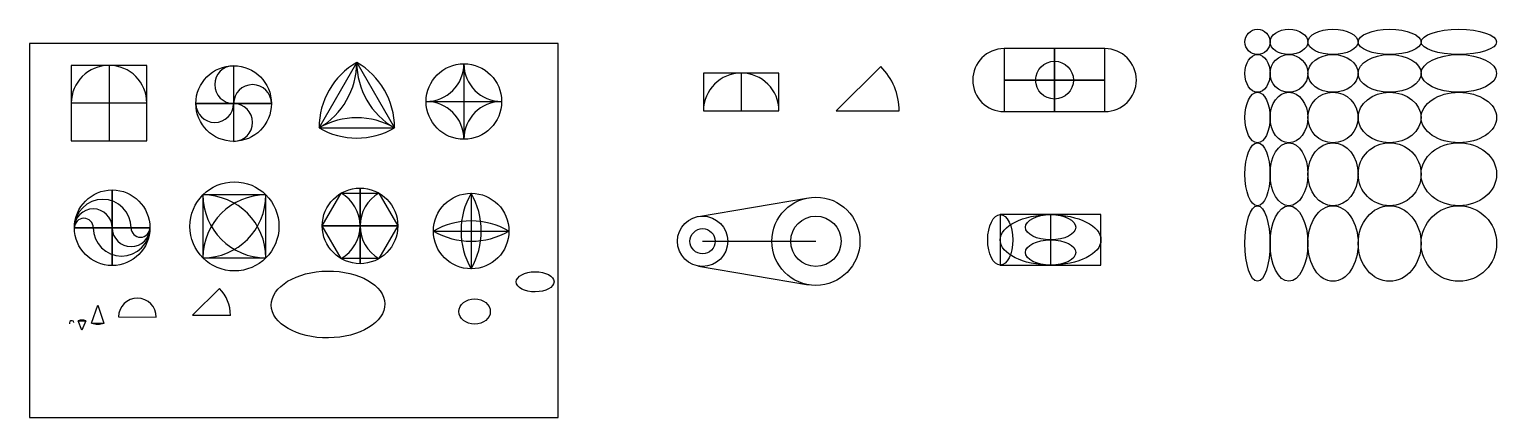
# Model space of a CAD drawing. Header units: millimetres. Extents: x 0 to 1166, y 0 to 308.
import ezdxf

# ---------------------------------------------------------------- set-up
doc = ezdxf.new("R2010")
doc.units = ezdxf.units.MM

msp = doc.modelspace()

# ---------------------------------------------------------------- linework, layer by layer
for p, q in [((814.4, 242.9), (814.4, 292.9)), ((814.4, 292.9), (814.4, 267.9)), ((230.1, 230), (260.1, 281.9)), ((260.1, 281.9), (290.1, 230)), ((345.2, 280.9), (345.2, 220.9)), ((63.3, 279.6), (63.3, 219.6)), ((162.3, 279.3), (162.3, 249.3)), ((565.5, 273.5), (565.5, 243.5)), ((676.3, 278.7), (641, 243.4)), ((774.4, 267.9), (854.4, 267.9)), ((814.4, 267.9), (774.4, 267.9)), ((854.4, 267.9), (814.4, 267.9)), ((814.4, 267.9), (814.4, 242.9)), ((93.3, 249.6), (33.3, 249.6)), ((162.3, 249.3), (132.3, 249.3)), ((132.3, 249.3), (162.3, 249.3)), ((162.3, 249.3), (192.3, 249.3)), ((192.3, 249.3), (162.3, 249.3)), ((162.3, 249.3), (162.3, 219.3)), ((315.2, 250.9), (375.2, 250.9)), ((641, 243.4), (691, 243.4)), ((230.1, 230), (290.1, 230)), ((65.8, 150.7), (65.8, 180.7)), ((65.8, 180.7), (65.8, 120.7)), ((232.7, 152.2), (247.7, 178.2)), ((247.7, 178.2), (277.7, 178.2)), ((262.7, 152.2), (262.7, 182.2)), ((262.7, 182.2), (262.7, 122.2)), ((277.7, 178.2), (292.7, 152.2)), ((351, 178.1), (351, 118.1)), ((531.5, 159.7), (619, 174.5)), ((232.7, 152.2), (292.7, 152.2)), ((262.7, 152.2), (232.7, 152.2)), ((247.7, 126.2), (232.7, 152.2)), ((292.7, 152.2), (262.7, 152.2)), ((262.7, 122.2), (262.7, 152.2)), ((292.7, 152.2), (277.7, 126.2)), ((811.3, 161.1), (811.3, 121.1)), ((811.3, 161.1), (811.3, 141.1)), ((35.8, 150.7), (95.8, 150.7)), ((65.8, 150.7), (35.8, 150.7)), ((35.8, 150.7), (65.8, 150.7)), ((35.8, 150.7), (50.8, 150.7)), ((50.8, 150.7), (65.8, 150.7)), ((95.8, 150.7), (65.8, 150.7)), ((65.8, 120.7), (65.8, 150.7)), ((65.8, 150.7), (95.8, 150.7)), ((65.8, 150.7), (80.8, 150.7)), ((80.8, 150.7), (95.8, 150.7)), ((321, 148.1), (381, 148.1)), ((534.8, 140), (624.8, 140)), ((811.3, 141.1), (811.3, 121.1)), ((277.7, 126.2), (247.7, 126.2)), ((531.5, 120.3), (619, 105.5)), ((151, 102.4), (129.7, 81.4)), ((49.5, 75), (54.5, 89.2)), ((54.5, 89.2), (59.3, 75)), ((38.7, 76.7), (44.8, 76.7)), ((41.8, 69.4), (38.7, 76.7)), ((44.8, 76.7), (41.8, 69.4)), ((49.5, 75), (59.3, 75)), ((70.8, 79.9), (100.8, 79.7)), ((129.7, 81.4), (159.7, 81.2))]:
    msp.add_line(p, q)
for points in [[(0, 0), (420, 0), (420, 297), (0, 297)], [(774.4, 242.9), (854.4, 242.9), (854.4, 292.9), (774.4, 292.9)], [(33.3, 219.6), (93.3, 219.6), (93.3, 279.6), (33.3, 279.6)], [(535.5, 243.5), (595.5, 243.5), (595.5, 273.5), (535.5, 273.5)], [(137.9, 126.8), (187.9, 126.8), (187.9, 176.8), (137.9, 176.8)], [(771.3, 121.1), (851.3, 121.1), (851.3, 161.1), (771.3, 161.1)]]:
    msp.add_lwpolyline(points, close=True)
for centre, radius in [((975.6, 298.2), 10), ((345.2, 250.9), 30), ((814.4, 267.9), 15), ((162.3, 249.3), 30), ((162.9, 151.8), 35.4), ((65.8, 150.7), 30), ((262.7, 152.2), 30), ((351, 148.1), 30), ((624.8, 140), 35), ((534.8, 140), 20), ((624.8, 140), 20), ((534.8, 140), 10)]:
    msp.add_circle(centre, radius)
for centre, radius, start, end in [((774.4, 267.9), 25, 90, 270), ((854.4, 267.9), 25, 270, 90), ((290.1, 230), 60, 120, 180), ((290.1, 230), 60, 120, 180), ((200.1, 281.9), 60, 300, 360), ((230.1, 230), 60, 0, 60), ((320.1, 281.9), 60, 180, 240), ((315.2, 280.9), 30, 270, 0), ((375.2, 280.9), 30, 180, 270), ((63.3, 249.6), 30, 90, 180), ((63.3, 249.6), 30, 0, 90), ((162.3, 264.3), 15, 90, 270), ((565.5, 243.5), 30, 0, 180), ((641, 243.4), 50, 0, 45), ((177.3, 249.3), 15, 0, 180), ((147.3, 249.3), 15, 180, 0), ((162.3, 234.3), 15, 270, 90), ((315.2, 220.9), 30, 0, 90), ((375.2, 220.9), 30, 90, 180), ((260.1, 178), 60, 60, 120), ((260.1, 281.9), 60, 240, 300), ((187.9, 126.8), 50, 90, 180), ((137.9, 126.8), 50, 0, 90), ((137.9, 176.8), 50, 270, 0), ((187.9, 176.8), 50, 180, 270), ((232.7, 152.2), 30, 0, 60), ((292.7, 152.2), 30, 120, 180), ((402.9, 148.1), 60, 150, 210), ((299, 148.1), 60, 330, 30), ((58.3, 150.7), 22.5, 360, 180), ((50.8, 150.7), 15, 0, 180), ((43.3, 150.7), 7.5, 0, 180), ((232.7, 152.2), 30, 300, 0), ((292.7, 152.2), 30, 180, 240), ((351, 96.1), 60, 60, 120), ((73.3, 150.7), 22.5, 180, 0), ((80.8, 150.7), 15, 180, 0), ((88.3, 150.7), 7.5, 180, 0), ((351, 200), 60, 240, 300), ((85.8, 79.8), 15, 359.6021, 179.6021), ((129.7, 81.4), 30, 359.6021, 44.6021), ((33.7, 75.1), 1.84, 15.9891, 202.8058), ((41.8, 69.4), 7.99, 67.5, 112.5), ((54.5, 89.2), 15, 250.6738, 288.7532)]:
    msp.add_arc(centre, radius, start, end)
for centre, major_axis, ratio in [((1000.6, 298.2), (-15, 0), 0.666667), ((1035.6, 298.2), (-20, 0), 0.5), ((1080.6, 298.2), (-25, 0), 0.4), ((1135.6, 298.2), (-30, 0), 0.333333), ((975.6, 273.2), (0, 15), 0.666667), ((1000.6, 273.2), (0, 15), 1), ((1035.6, 273.2), (-20, 0), 0.75), ((1080.6, 273.2), (-25, 0), 0.6), ((1135.6, 273.2), (-30, 0), 0.5), ((975.6, 238.2), (0, 20), 0.5), ((1000.6, 238.2), (0, -20), 0.75), ((1035.6, 238.2), (-20, 0), 1), ((1080.6, 238.2), (-25, 0), 0.8), ((1135.6, 238.2), (-30, 0), 0.666667), ((975.6, 193.2), (0, 25), 0.4), ((1000.6, 193.2), (0, -25), 0.6), ((1035.6, 193.2), (0, -25), 0.8), ((1080.6, 193.2), (-25, 0), 1), ((1135.6, 193.2), (-30, 0), 0.833333), ((975.6, 138.2), (0, 30), 0.333333), ((1000.6, 138.2), (0, -30), 0.5), ((1035.6, 138.2), (0, -30), 0.666667), ((1080.6, 138.2), (0, -30), 0.833333), ((1135.6, 138.2), (-30, 0), 1), ((771.3, 141.1), (0, 20), 0.5), ((811.3, 141.1), (-40, 0), 0.5), ((811.3, 151.1), (20, 0), 0.5), ((811.3, 131.1), (20, 0), 0.5), ((237.3, 89.8), (-45.1, -0.5), 0.587767), ((401.8, 107.8), (15, 0.1), 0.533333), ((353.7, 84.2), (-12.5, 0), 0.8)]:
    msp.add_ellipse(centre, major_axis=major_axis, ratio=ratio)

doc.saveas('drawing.dxf')
